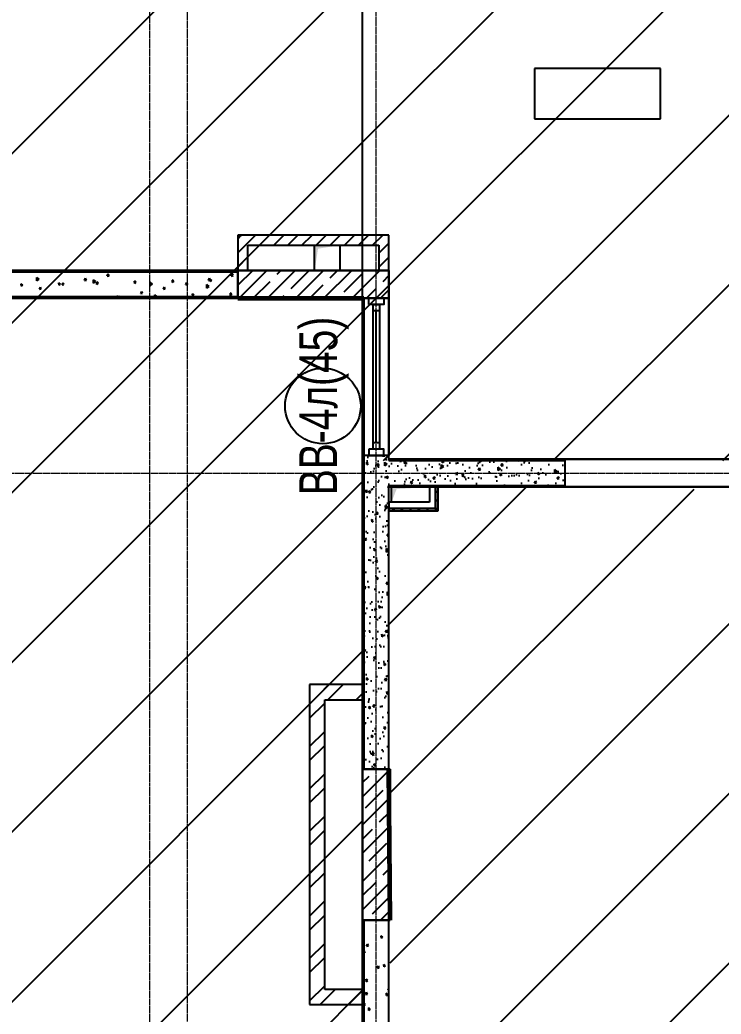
# Model space of a CAD drawing. Header units: millimetres. Extents: x 538266 to 1167394, y 114608 to 637157.
# Drawn here: x 1051404 to 1056971, y 513772 to 521669 of the extents above; entities that cross this region are included whole.
import ezdxf
from ezdxf.enums import TextEntityAlignment as Align

# ---------------------------------------------------------------- set-up
doc = ezdxf.new("R2010")
doc.units = ezdxf.units.MM
doc.linetypes.add('CENTER2', pattern=[28.575, 19.05, -3.175, 3.175, -3.175])
doc.linetypes.add('HIDDEN2', pattern=[4.7625, 3.175, -1.5875])
doc.layers.get('Defpoints').update_dxf_attribs({"color": 140})
for name, color, linetype, lineweight in [('0) шт стен 3 эт', 150, 'Continuous', 60), ('АР_Витраж', 4, 'Continuous', 13), ('АР_Витраж марка', 140, 'Continuous', 9), ('АР_Колонны', 70, 'Continuous', 30), ('АР_Стены ГКЛ', 1, 'Continuous', 15), ('АР_Стены ЖБ', 7, 'Continuous', 35), ('АР_Стены кирпич', 32, 'Continuous', 20), ('АР_Стены ПЕНОблок', 52, 'Continuous', 20), ('АР_Тонкая', 254, 'Continuous', 5), ('АР_Штриховка', 8, 'Continuous', 0)]:
    doc.layers.add(name, color=color, linetype=linetype, lineweight=lineweight)
doc.layers.add('РД_Витраж_вн', color=7, linetype='Continuous', true_color=0x148aff)
doc.layers.add('РД_Оси_100', color=7, linetype='Continuous', lineweight=0, true_color=0x525252)
doc.layers.add('РД_проем_инж перемыч_фахверк', color=7, linetype='Continuous', lineweight=18, true_color=0xff1f1f)
doc.layers.add('РД_Проем', color=230, linetype='Continuous', lineweight=0, plot=False)
doc.layers.add('ФВ-5', color=7, linetype='Continuous')
doc.styles.add('Arial_09', font='ARIALN.TTF', dxfattribs={"width": 0.9})

# ---------------------------------------------------------------- blocks, each defined once
blk = doc.blocks.new('СОШ_2200_АР_ОСИ_М100_28.05.24')
at = {"layer": 'РД_Оси_100', "color": 251, "linetype": 'CENTER2', "true_color": 0x636466}
blk.add_line((-5954.958, 21300), (29555, 21300), dxfattribs=at)
for points in [[(5849.555, 139938.679), (6000, 139538.679), (6000, -6194.559)], [(6300, -6195.83), (6300, 139538.679), (6450, 139938.679)], [(7800, -6155), (7800, 139938.679)]]:
    blk.add_lwpolyline(points, dxfattribs=at)
blk = doc.blocks.new('МаркаВитража1')
at = {"layer": 'Defpoints'}
blk.add_circle((0, 0), 3, dxfattribs=at)
at = {"color": 0, "linetype": 'ByBlock', "lineweight": -2, "style": 'Arial_09', "width": 0.9}
blk.add_attdef('АР-ОКНО:НАИМЕНОВАНИЕ', text='', height=3, dxfattribs=at).set_placement((0, 0), align=Align.MIDDLE)
blk = doc.blocks.new('3_этаж1')
at = {"layer": 'АР_Стены ГКЛ', "linetype": 'Continuous', "lineweight": 25, "true_color": 0x000000}
h = blk.add_hatch(dxfattribs=at)
h.set_pattern_fill('ANSI31', color=18, scale=15, angle=-360, style=0)
h.set_pattern_definition([(45, (480135.397, 374055.493), (-33.6759605, 33.6759605), [])])
h.paths.add_polyline_path([(692674.5, 517968.7), (692654.5, 517968.7), (692654.5, 517788.7), (692674.5, 517768.7)], flags=0)
h = blk.add_hatch(dxfattribs=at)
h.set_pattern_fill('ANSI31', color=18, scale=15, style=0)
h.set_pattern_definition([(45, (480135.397, 374055.493), (-33.6759605, 33.6759605), [])])
h.paths.add_polyline_path([(692674.5, 517768.7), (692654.5, 517788.7), (692283.6, 517788.7), (692283.6, 517768.7)], flags=0)
at = {"layer": 'АР_Штриховка', "linetype": 'Continuous', "lineweight": 25, "ltscale": 0.5, "true_color": 0x000000}
h = blk.add_hatch(dxfattribs=at)
h.set_pattern_fill('ANSI31', color=18, scale=25, angle=-360, style=0)
h.set_pattern_definition([(45, (480135.4, 374055.49), (-56.1266, 56.1266), [])])
h.paths.add_polyline_path([(691163.6, 519878.7), (691083.6, 519958.7), (691083.6, 519678.7), (691163.6, 519678.7)], flags=0)
h = blk.add_hatch(dxfattribs=at)
h.set_pattern_fill('ANSI31', color=18, scale=25, style=0)
h.set_pattern_definition([(45, (480135.4, 374055.49), (-56.1266, 56.1266), [])])
h.paths.add_polyline_path([(692204.1, 519878.7), (692284.1, 519958.7), (691083.6, 519958.7), (691163.6, 519878.7)], flags=0)
h = blk.add_hatch(dxfattribs=at)
h.set_pattern_fill('ANSI31', color=18, scale=25, style=0)
h.set_pattern_definition([(45, (480135.4, 374055.49), (-56.1266, 56.1266), [])])
h.paths.add_polyline_path([(692204.1, 519678.7), (692284.1, 519678.7), (692284.1, 519958.7), (692204.1, 519878.7)], flags=0)
at = {"layer": 'АР_Штриховка', "linetype": 'Continuous', "lineweight": 25, "true_color": 0x000000}
h = blk.add_hatch(dxfattribs=at)
h.set_pattern_fill('AR-CONC', color=18, angle=45, style=0)
h.set_pattern_definition([(95, (480135.4, 374055.5), (140.09465, 117.55338), [19.05, -209.55]), (40, (480135.4, 374055.5), (-160.01845, 110.17673), [15.24, -167.64058]), (145.451445, (480147.07, 374065.29), (-19.9238, 227.7301), [16.19001, -178.09024]), (91.1842, (480099.48, 374091.41), (221.41024, 161.95341), [28.575, -314.325]), (141.63556, (480117.93, 374104.9), (-7.08662, 342.82676), [24.28502, -267.1356]), (36.18415, (480099.48, 374091.4), (-7.08662, 342.82676), [22.85997, -251.45973]), (66, (480126.42, 374100.4), (179.51998, 34.89515), [19.05, -209.55]), (11, (480126.42, 374100.4), (-86.53993, 173.9412), [15.24, -167.64]), (116.451445, (480141.38, 374103.3), (92.98005, 208.83634), [16.19001, -178.08994]), (82.5, (480135.4, 374055.49), (-57.605469, 61.973414), [0, -165.608, 0, -170.18, 0, -168.275]), (52.5, (480135.4, 374055.49), (-23.589727, 118.087), [0, -97.028, 0, -161.798, 0, -64.135]), (12.5, (480095.345, 374015.44), (99.927863, 91.826196), [0, -63.5, 0, -198.12, 0, -262.89]), (2.5, (480077.38, 373997.48), (86.763904, 122.722393), [0, -82.55, 0, -131.572, 0, -186.69])])
h.paths.add_polyline_path([(692083.6, 515718.7), (692283.6, 515718.7), (692283.6, 517968.7), (692233.6, 518032.1), (692083.6, 517958.7)], flags=0)
h.paths.add_polyline_path([(692083.6, 517958.7), (692233.6, 518032.1), (692283.6, 518168.7), (692283.6, 518208.7), (692083.6, 518208.7)], flags=0)
h.paths.add_polyline_path([(692083.6, 519458.7), (692283.6, 519458.7), (692283.6, 519459.7), (692083.6, 519459.7)], flags=0)
h = blk.add_hatch(dxfattribs=at)
h.set_pattern_fill('AR-CONC', color=18, angle=-315, style=0)
h.set_pattern_definition([(95, (480135.4, 374055.5), (140.09465, 117.55338), [19.05, -209.55]), (40, (480135.4, 374055.5), (-160.01845, 110.17673), [15.24, -167.64058]), (145.451445, (480147.07, 374065.29), (-19.9238, 227.7301), [16.19001, -178.09024]), (91.1842, (480099.48, 374091.41), (221.41024, 161.95341), [28.575, -314.325]), (141.63556, (480117.93, 374104.9), (-7.08662, 342.82676), [24.28502, -267.1356]), (36.18415, (480099.48, 374091.4), (-7.08662, 342.82676), [22.85997, -251.45973]), (66, (480126.42, 374100.4), (179.51998, 34.89515), [19.05, -209.55]), (11, (480126.42, 374100.4), (-86.53993, 173.94119), [15.24, -167.64]), (116.451445, (480141.38, 374103.3), (92.98005, 208.83634), [16.19001, -178.08994]), (82.5, (480135.4, 374055.49), (-57.605469, 61.973414), [0, -165.608, 0, -170.18, 0, -168.275]), (52.5, (480135.4, 374055.49), (-23.589727, 118.087), [0, -97.028, 0, -161.798, 0, -64.135]), (12.5, (480095.345, 374015.44), (99.927863, 91.826196), [0, -63.5, 0, -198.12, 0, -262.89]), (2.5, (480077.38, 373997.48), (86.763904, 122.722393), [0, -82.55, 0, -131.572, 0, -186.69])])
h.paths.add_polyline_path([(692283.6, 518168.7), (692233.6, 518032.1), (692283.6, 517968.7), (693683.6, 517968.7), (693683.6, 518168.7)], flags=0)
h = blk.add_hatch(dxfattribs=at)
h.set_pattern_fill('ANSI32', color=18, scale=25, style=0)
h.set_pattern_definition([(45, (480135.4, 374055.5), (-168.3798, 168.3798), []), (45, (480247.65, 374055.5), (-168.3798, 168.3798), [])])
h.paths.add_polyline_path([(691653.6, 513848.7), (691773.6, 513968.7), (691773.6, 516268.7), (691653.6, 516388.7)], flags=0)
h = blk.add_hatch(dxfattribs=at)
h.set_pattern_fill('ANSI32', color=18, scale=25, style=0)
h.set_pattern_definition([(45, (480135.4, 374055.5), (-168.3798, 168.3798), []), (45, (480247.65, 374055.5), (-168.3798, 168.3798), [])])
h.paths.add_polyline_path([(691653.6, 516388.7), (691773.6, 516268.7), (692083.6, 516268.7), (692083.6, 516388.7)], flags=0)
h = blk.add_hatch(dxfattribs=at)
h.set_pattern_fill('ANSI32', color=18, scale=25, angle=360, style=0)
h.set_pattern_definition([(45, (480135.4, 374055.5), (-168.3798, 168.3798), []), (45, (480247.65, 374055.5), (-168.3798, 168.3798), [])])
h.paths.add_polyline_path([(692073.6, 513848.7), (692073.6, 513968.7), (691773.6, 513968.7), (691653.6, 513848.7)], flags=0)
at = {"color": 18, "lineweight": 25, "true_color": 0x000000}
for p, q in [((694439.8, 521283.7), (693439.8, 521283.7)), ((693439.8, 521283.7), (693439.8, 520883.7)), ((694439.8, 520883.7), (694439.8, 521283.7)), ((693439.8, 520883.7), (694439.8, 520883.7))]:
    blk.add_line(p, q, dxfattribs=at)
at = {"color": 18, "linetype": 'Continuous', "lineweight": 25, "true_color": 0x000000}
for p, q in [((691693.9, 519678.7), (691693.9, 519878.7)), ((691693.9, 519878.7), (691893.9, 519878.7)), ((691693.9, 519678.7), (691693.9, 519878.7)), ((691693.9, 519878.7), (691893.9, 519878.7)), ((691893.9, 519878.7), (691893.9, 519678.7)), ((691893.9, 519878.7), (691893.9, 519678.7)), ((691893.9, 519678.7), (691693.9, 519678.7)), ((691893.9, 519678.7), (691693.9, 519678.7)), ((692304.5, 517838.7), (692304.5, 517958.7)), ((692304.5, 517958.7), (692604.5, 517958.7)), ((692304.5, 517838.7), (692304.5, 517958.7)), ((692304.5, 517958.7), (692604.5, 517958.7)), ((692604.5, 517958.7), (692604.5, 517838.7)), ((692604.5, 517958.7), (692604.5, 517838.7)), ((692604.5, 517838.7), (692304.5, 517838.7)), ((692604.5, 517838.7), (692304.5, 517838.7))]:
    blk.add_line(p, q, dxfattribs=at)
for points in [[(691693.9, 519678.7), (691693.9, 519878.7), (691720.8, 519851.4), (691893.9, 519878.7)], [(691693.9, 519678.7), (691693.9, 519878.7), (691720.8, 519851.4), (691893.9, 519878.7)], [(692304.5, 517838.7), (692304.5, 517958.7), (692344.9, 517942.4), (692604.5, 517958.7)], [(692304.5, 517838.7), (692304.5, 517958.7), (692344.9, 517942.4), (692604.5, 517958.7)]]:
    blk.add_solid(points, dxfattribs=at)
at = {"layer": 'АР_Витраж', "color": 18, "linetype": 'Continuous', "lineweight": 25, "true_color": 0x000000}
for p, q in [((692083.6, 518208.7), (692083.6, 519458.7)), ((692283.6, 518208.7), (692283.6, 519458.7)), ((692208.6, 519358.7), (692158.6, 519358.7)), ((692183.6, 518308.7), (692183.6, 519358.7)), ((692208.6, 518308.7), (692158.6, 518308.7))]:
    blk.add_line(p, q, dxfattribs=at)
for points in [[(692123.6, 519408.7), (692123.6, 519458.7), (692243.6, 519458.7), (692243.6, 519408.7)], [(692208.6, 518258.7), (692158.6, 518258.7), (692158.6, 519408.7), (692208.6, 519408.7)], [(692123.6, 518258.7), (692123.6, 518208.7), (692243.6, 518208.7), (692243.6, 518258.7)]]:
    blk.add_lwpolyline(points, close=True, dxfattribs=at)
at = {"layer": 'АР_Колонны', "color": 18, "linetype": 'HIDDEN2', "lineweight": 25, "true_color": 0x000000}
for p, q in [((691083.6, 519678.7), (692283.6, 519678.7)), ((691083.6, 519458.7), (691083.6, 519678.7)), ((692283.6, 519678.7), (692283.6, 519458.7)), ((692283.6, 519458.7), (691083.6, 519458.7)), ((692073.6, 515718.7), (692293.6, 515718.7)), ((692073.6, 514518.7), (692073.6, 515718.7)), ((692293.6, 515718.7), (692293.6, 514518.7)), ((692293.6, 514518.7), (692073.6, 514518.7))]:
    blk.add_line(p, q, dxfattribs=at)
at = {"layer": 'АР_Колонны', "color": 18, "linetype": 'Continuous', "lineweight": 25, "true_color": 0x000000}
for p, q in [((691083.6, 519678.7), (691083.6, 519458.7)), ((692283.6, 519678.7), (691083.6, 519678.7)), ((692283.6, 519678.7), (691083.6, 519678.7)), ((691083.6, 519678.7), (691083.6, 519458.7)), ((692283.6, 519458.7), (692283.6, 519678.7)), ((692283.6, 519458.7), (692283.6, 519678.7)), ((691083.6, 519458.7), (692283.6, 519458.7)), ((691083.6, 519458.7), (692283.6, 519458.7)), ((692073.6, 515718.7), (692073.6, 514518.7)), ((692293.6, 515718.7), (692073.6, 515718.7)), ((692293.6, 515718.7), (692073.6, 515718.7)), ((692073.6, 515718.7), (692073.6, 514518.7)), ((692293.6, 514518.7), (692293.6, 515718.7)), ((692293.6, 514518.7), (692293.6, 515718.7)), ((692073.6, 514518.7), (692293.6, 514518.7)), ((692073.6, 514518.7), (692293.6, 514518.7))]:
    blk.add_line(p, q, dxfattribs=at)
at = {"layer": 'АР_Стены ГКЛ', "color": 18, "linetype": 'Continuous', "lineweight": 25, "true_color": 0x000000}
for p, q in [((692654.5, 517968.7), (692604.5, 517968.7)), ((692604.5, 517968.7), (692604.5, 517838.7)), ((692654.5, 517788.7), (692654.5, 517968.7)), ((692674.5, 517968.7), (692654.5, 517968.7)), ((692654.5, 517968.7), (692654.5, 517788.7)), ((692674.5, 517768.7), (692674.5, 517968.7)), ((692604.5, 517838.7), (692283.6, 517838.7)), ((692283.6, 517838.7), (692283.6, 517788.7)), ((692283.6, 517788.7), (692654.5, 517788.7)), ((692654.5, 517788.7), (692283.6, 517788.7)), ((692283.6, 517788.7), (692283.6, 517768.7)), ((692283.6, 517768.7), (692674.5, 517768.7))]:
    blk.add_line(p, q, dxfattribs=at)
at = {"layer": 'АР_Стены ЖБ', "color": 18, "linetype": 'Continuous', "lineweight": 25, "true_color": 0x000000}
for p, q in [((692283.6, 519678.7), (691083.6, 519678.7)), ((691083.6, 519678.7), (691083.6, 519458.7)), ((692283.6, 519458.7), (692283.6, 519678.7)), ((691083.6, 519458.7), (692283.6, 519458.7)), ((692293.6, 515718.7), (692073.6, 515718.7)), ((692073.6, 515718.7), (692073.6, 514518.7)), ((692293.6, 514518.7), (692293.6, 515718.7)), ((692073.6, 514518.7), (692293.6, 514518.7))]:
    blk.add_line(p, q, dxfattribs=at)
at = {"layer": 'АР_Стены кирпич', "color": 18, "linetype": 'Continuous', "lineweight": 25, "true_color": 0x000000}
for p, q in [((691653.6, 516388.7), (691653.6, 513848.7)), ((692083.6, 516388.7), (691653.6, 516388.7)), ((692083.6, 516268.7), (692083.6, 516388.7)), ((691773.6, 513968.7), (691773.6, 516268.7)), ((691773.6, 516268.7), (692083.6, 516268.7)), ((692073.6, 513968.7), (691773.6, 513968.7)), ((692073.6, 513848.7), (692073.6, 513968.7)), ((691653.6, 513848.7), (692073.6, 513848.7))]:
    blk.add_line(p, q, dxfattribs=at)
at = {"layer": 'АР_Стены ПЕНОблок', "color": 18, "linetype": 'Continuous', "lineweight": 25, "true_color": 0x000000}
for p, q in [((691083.6, 519958.7), (691083.6, 519678.7)), ((692284.1, 519958.7), (691083.6, 519958.7)), ((692284.1, 519678.7), (692284.1, 519958.7)), ((691163.6, 519678.7), (691163.6, 519878.7)), ((691163.6, 519878.7), (692204.1, 519878.7)), ((692204.1, 519878.7), (692204.1, 519678.7)), ((691083.6, 519678.7), (691163.6, 519678.7)), ((692204.1, 519678.7), (692284.1, 519678.7)), ((691083.6, 519668.7), (684503.6, 519668.7)), ((691083.6, 519468.7), (691083.6, 519668.7)), ((684503.6, 519468.7), (691083.6, 519468.7)), ((692283.6, 519459.7), (692083.6, 519459.7)), ((692083.6, 519459.7), (692083.6, 519458.7)), ((692083.6, 519458.7), (692283.6, 519458.7)), ((692283.6, 519458.7), (692283.6, 519459.7)), ((692283.6, 518208.7), (692083.6, 518208.7)), ((692083.6, 518208.7), (692083.6, 517958.7)), ((692283.6, 518168.7), (692283.6, 518208.7)), ((693683.6, 518168.7), (692283.6, 518168.7)), ((693683.6, 517968.7), (693683.6, 518168.7)), ((692083.6, 517958.7), (692083.6, 515718.7)), ((692283.6, 515718.7), (692283.6, 517968.7)), ((692283.6, 517968.7), (693683.6, 517968.7)), ((692083.6, 515718.7), (692283.6, 515718.7)), ((692283.6, 514518.7), (692083.6, 514518.7)), ((692083.6, 514518.7), (692083.6, 510388.7)), ((692283.6, 510388.7), (692283.6, 514518.7))]:
    blk.add_line(p, q, dxfattribs=at)
at = {"layer": 'АР_Тонкая', "color": 18, "linetype": 'Continuous', "lineweight": 25, "true_color": 0x000000}
for p, q in [((691083.6, 519678.7), (684503.6, 519678.7)), ((691083.6, 519668.7), (691083.6, 519678.7)), ((684503.6, 519668.7), (691083.6, 519668.7)), ((691083.6, 519468.7), (684503.6, 519468.7)), ((684503.6, 519458.7), (691083.6, 519458.7)), ((691083.6, 519458.7), (691083.6, 519468.7)), ((693683.6, 518178.7), (692283.6, 518178.7)), ((692283.6, 518178.7), (692283.6, 518168.7)), ((693683.6, 518168.7), (693683.6, 518178.7)), ((692283.6, 518168.7), (693683.6, 518168.7)), ((693683.6, 517968.7), (692283.6, 517968.7)), ((692283.6, 517968.7), (692283.6, 517958.7)), ((692283.6, 517958.7), (693683.6, 517958.7)), ((693683.6, 517958.7), (693683.6, 517968.7))]:
    blk.add_line(p, q, dxfattribs=at)
at = {"layer": 'АР_Штриховка', "color": 18, "linetype": 'Continuous', "lineweight": 25, "true_color": 0x000000}
for p, q in [((691083.6, 519672.3), (691090, 519678.7)), ((691087.2, 519563.7), (691202.3, 519678.7)), ((691094.5, 519458.7), (691314.5, 519678.7)), ((691319, 519458.7), (691539, 519678.7)), ((691395.9, 519647.9), (691426.8, 519678.7)), ((691508.2, 519535.6), (691648.5, 519676)), ((691543.5, 519458.7), (691763.5, 519678.7)), ((691768, 519458.7), (691988, 519678.7)), ((691816.9, 519619.8), (691875.8, 519678.7)), ((691992.5, 519458.7), (692212.5, 519678.7)), ((689506.4, 519608.5), (689487.4, 519623.6)), ((689488.1, 519595.2), (689487.5, 519623.8)), ((689487.8, 519595.3), (689506.2, 519608.8)), ((689868.1, 519598.9), (689875.8, 519616.3)), ((689868.1, 519598.9), (689883.1, 519601.8)), ((689883.1, 519601.8), (689875.9, 519616.3)), ((689956.3, 519589.6), (689937.3, 519604.7)), ((689938, 519576.3), (689937.4, 519604.8)), ((690047.6, 519633.8), (690055.4, 519651.2)), ((690047.6, 519633.8), (690062.6, 519636.7)), ((690062.6, 519636.7), (690055.4, 519651.2)), ((690227.1, 519668.7), (690227.1, 519668.7)), ((690227.2, 519668.6), (690227.7, 519668.7)), ((690577.4, 519592.1), (690564.1, 519601.3)), ((690566.2, 519583), (690564.5, 519602)), ((690852.2, 519599.5), (690860, 519616.9)), ((690852.3, 519599.4), (690867.2, 519602.3)), ((690867.2, 519602.3), (690860, 519616.8)), ((690877.5, 519599.5), (690864.2, 519608.6)), ((690866.3, 519590.4), (690864.6, 519609.3)), ((690866.3, 519590.4), (690878, 519600.1)), ((691031.8, 519634.4), (691039.5, 519651.8)), ((691031.8, 519634.3), (691046.7, 519637.2)), ((691046.7, 519637.2), (691039.5, 519651.7)), ((691929.1, 519507.6), (692069.4, 519647.9)), ((692237.8, 519591.8), (692283.6, 519637.5)), ((689376.9, 519562.6), (689363.6, 519571.8)), ((689365.7, 519553.5), (689364.1, 519572.5)), ((689365.7, 519553.5), (689377.4, 519563.3)), ((689509.1, 519529.1), (689516.8, 519546.6)), ((689509.1, 519529.1), (689524, 519532)), ((689524, 519532), (689516.8, 519546.5)), ((689677, 519570), (689663.7, 519579.1)), ((689665.8, 519560.9), (689664.2, 519579.8)), ((689665.8, 519560.8), (689677.5, 519570.6)), ((689688.6, 519564), (689696.3, 519581.4)), ((689688.6, 519564), (689703.6, 519566.9)), ((689703.6, 519566.9), (689696.3, 519581.4)), ((689937.7, 519576.4), (689956.1, 519589.9)), ((689977.2, 519577.3), (689963.8, 519586.5)), ((689966, 519568.2), (689964.3, 519587.2)), ((689966, 519568.2), (689977.6, 519578)), ((690277.3, 519584.7), (690263.9, 519593.9)), ((690266.1, 519575.6), (690264.4, 519594.6)), ((690266.1, 519575.6), (690277.7, 519585.4)), ((690406.2, 519570.7), (690387.2, 519585.8)), ((690387.9, 519557.4), (690387.3, 519585.9)), ((690387.6, 519557.5), (690406, 519571)), ((690493.2, 519529.7), (690500.9, 519547.1)), ((690493.2, 519529.6), (690508.2, 519532.5)), ((690508.2, 519532.5), (690501, 519547)), ((690566.2, 519583), (690577.9, 519592.8)), ((690672.7, 519564.6), (690680.5, 519582)), ((690672.7, 519564.5), (690687.7, 519567.4)), ((690687.7, 519567.4), (690680.5, 519581.9)), ((690856.1, 519551.8), (690837.1, 519566.9)), ((690837.8, 519538.4), (690837.2, 519567)), ((690837.5, 519538.6), (690855.9, 519552)), ((691206.8, 519458.7), (691339.8, 519591.8)), ((691655.8, 519458.7), (691760.7, 519563.7)), ((692104.8, 519458.7), (692181.7, 519535.6)), ((692217, 519458.7), (692283.6, 519525.3)), ((689824, 519468.7), (689823.7, 519469)), ((689824.3, 519468.7), (689824.2, 519469.7)), ((690134.9, 519468.7), (690123.8, 519476.3)), ((690125, 519468.7), (690124.3, 519477)), ((690138.1, 519468.7), (690141.9, 519477.3)), ((690146.1, 519468.7), (690141.9, 519477.2)), ((690313.7, 519494.8), (690321.4, 519512.2)), ((690313.7, 519494.7), (690328.7, 519497.6)), ((690328.7, 519497.6), (690321.4, 519512.1)), ((690437.3, 519474.5), (690424, 519483.7)), ((690425.8, 519468.7), (690424.4, 519484.4)), ((690430.1, 519468.7), (690437.8, 519475.2)), ((690737.4, 519481.9), (690724.1, 519491.1)), ((690726.2, 519472.8), (690724.5, 519491.8)), ((690726.2, 519472.8), (690737.9, 519482.6)), ((691037.5, 519489.3), (691024.2, 519498.5)), ((691026.3, 519480.2), (691024.7, 519499.2)), ((691026.3, 519480.2), (691038, 519490)), ((691431.3, 519458.7), (691452, 519479.5)), ((692073.6, 515498.7), (692293.6, 515718.7)), ((692073.6, 515610.9), (692125.6, 515662.9)), ((692073.6, 515274.2), (692293.6, 515494.2)), ((692097.5, 515410.3), (692237.8, 515550.7)), ((692209.8, 515298.1), (692293.6, 515381.9)), ((692073.6, 515049.6), (692293.6, 515269.6)), ((692073.6, 515161.9), (692153.6, 515242)), ((692125.6, 514989.4), (692265.9, 515129.7)), ((692073.6, 514825.1), (692293.6, 515045.1)), ((692237.8, 514877.1), (692293.6, 514932.9)), ((692073.6, 514712.9), (692181.7, 514821)), ((692073.6, 514600.6), (692293.6, 514820.6)), ((692153.6, 514568.4), (692293.6, 514708.4)), ((692216.2, 514518.7), (692293.6, 514596.1)), ((692236.1, 514383.8), (692222.7, 514393)), ((692224.9, 514374.7), (692223.2, 514393.7)), ((692224.9, 514374.7), (692236.6, 514384.5)), ((692105.3, 514310.9), (692113, 514328.3)), ((692105.3, 514310.8), (692120.2, 514313.7)), ((692120.2, 514313.7), (692113, 514328.2)), ((692096, 514266.2), (692083.6, 514274.8)), ((692084.8, 514257.1), (692083.6, 514271)), ((692084.8, 514257.1), (692096.5, 514266.9)), ((692090.7, 514190.7), (692083.6, 514196.3)), ((692083.6, 514185.8), (692090.5, 514190.9)), ((692191.8, 514137), (692199.5, 514154.4)), ((692206.8, 514139.8), (692199.6, 514154.3)), ((692256, 514156.1), (692242.7, 514165.2)), ((692244.8, 514147), (692243.1, 514165.9)), ((692244.8, 514147), (692256.5, 514156.8)), ((692191.8, 514136.9), (692206.8, 514139.8)), ((692115.9, 514038.5), (692102.6, 514047.7)), ((692104.7, 514029.4), (692103, 514048.4)), ((692104.7, 514029.4), (692116.4, 514039.2)), ((692098.8, 513928.1), (692106.6, 513945.5)), ((692098.8, 513928.1), (692113.8, 513931)), ((692113.8, 513931), (692106.6, 513945.5)), ((692275.9, 513928.3), (692262.6, 513937.5)), ((692264.7, 513919.2), (692263.1, 513938.2)), ((692264.7, 513919.2), (692276.4, 513929)), ((692278.3, 513963), (692283.6, 513974.8)), ((692278.4, 513962.9), (692283.6, 513964)), ((692097.8, 513847.8), (692083.6, 513859.1)), ((692083.6, 513837.8), (692097.6, 513848.1)), ((692135.8, 513810.8), (692122.5, 513820)), ((692124.6, 513801.7), (692123, 513820.7)), ((692124.6, 513801.7), (692136.3, 513811.5))]:
    blk.add_line(p, q, dxfattribs=at)
at = {"layer": 'РД_Витраж_вн', "color": 18, "linetype": 'Continuous', "lineweight": 25, "true_color": 0x000000}
for p, q in [((692083.6, 519458.7), (692083.6, 518208.7)), ((692283.6, 519458.7), (692283.6, 518208.7)), ((693684.6, 518178.7), (696584.6, 518178.7)), ((693684.6, 517958.7), (696584.6, 517958.7))]:
    blk.add_line(p, q, dxfattribs=at)
at = {"layer": 'РД_Проем', "color": 18, "linetype": 'Continuous', "lineweight": 25, "true_color": 0x000000}
for p, q in [((692083.6, 519458.7), (692083.6, 518208.7)), ((692283.6, 519458.7), (692283.6, 518208.7)), ((693683.6, 518178.7), (696583.6, 518178.7)), ((693683.6, 517958.7), (696583.6, 517958.7))]:
    blk.add_line(p, q, dxfattribs=at)
at = {"layer": 'РД_проем_инж перемыч_фахверк', "color": 18, "linetype": 'Continuous', "lineweight": 25, "true_color": 0x000000}
for p, q in [((692083.6, 519459.7), (692083.6, 518209.7)), ((692283.6, 519459.7), (692283.6, 518209.7)), ((696582.6, 518178.7), (693682.6, 518178.7)), ((696582.6, 517958.7), (693682.6, 517958.7))]:
    blk.add_line(p, q, dxfattribs=at)
at = {"layer": 'АР_Витраж марка', "color": 18, "linetype": 'Continuous', "lineweight": 25, "true_color": 0x000000, "xscale": 100, "yscale": 100, "zscale": 100, "rotation": 90.00000000000001}
blk.add_blockref('МаркаВитража1', (691759.7, 518602), dxfattribs=at).add_auto_attribs({'АР-ОКНО:НАИМЕНОВАНИЕ': 'ВВ-4л(45)'})

msp = doc.modelspace()

# ---------------------------------------------------------------- hatches: boundary and pattern name
at = {"layer": 'ФВ-5'}
h = msp.add_hatch(dxfattribs=at)
h.set_pattern_fill('ANSI31', color=3, scale=300, style=0)
h.paths.add_polyline_path([(1054123.6, 541968.7), (1046553.6, 541968.7), (1046553.6, 510388.7), (1054123.6, 510388.7)])
h = msp.add_hatch(dxfattribs=at)
h.set_pattern_fill('ANSI31', color=3, scale=300, style=0)
h.paths.add_polyline_path([(1091673.6, 518168.7), (1054123.6, 518168.7), (1054123.6, 523015.6), (1091673.6, 523015.6)])
h.paths.add_polyline_path([(1057733.6, 522168.7), (1068593.6, 522168.7), (1068593.6, 523068.7), (1057733.6, 523068.7)])
h = msp.add_hatch(dxfattribs=at)
h.set_pattern_fill('ANSI31', color=3, scale=300, style=0)
h.paths.add_polyline_path([(1063933.6, 514858.7), (1063633.6, 514858.7), (1063633.6, 515758.7), (1063933.6, 515758.7), (1063933.6, 515838.7), (1063513.6, 515838.7), (1063513.6, 517958.7), (1063033.6, 517958.7), (1059533.6, 517958.7), (1058633.6, 517958.7), (1057974, 517919.6, -0.414214), (1058274, 517619.6, -1), (1057674, 517619.6, -0.414214), (1057974, 517919.6), (1055734.6, 517958.7), (1054724.5, 517958.7), (1054724.5, 517768.7), (1054333.6, 517768.7), (1054333.6, 515718.7), (1054343.7, 515718.7), (1054343.6, 515718.7), (1054343.6, 514518.7), (1054333.6, 510388.7), (1058633.6, 510388.7), (1059533.6, 510388.7), (1063033.6, 510388.7), (1063933.6, 510388.7)])
h.paths.add_polyline_path([(1061181.6, 515277.9), (1061731.6, 515277.9, -1), (1061731.6, 514677.9), (1061181.6, 514677.9, -1)], flags=16)

# ---------------------------------------------------------------- linework, layer by layer
msp.add_lwpolyline([(1054123.6, 541968.7), (1046553.6, 541968.7), (1046553.6, 510388.7), (1054123.6, 510388.7)], close=True)
at = {"layer": '0) шт стен 3 эт', "color": 2}
for points in [[(1053134.1, 519459.1), (1054134.1, 519459.1)], [(1054343.6, 514518.7), (1054333.6, 515718.7)]]:
    msp.add_lwpolyline(points, dxfattribs=at)

# ---------------------------------------------------------------- block references
at = {"layer": '0) шт стен 3 эт', "color": 5, "lineweight": 25}
msp.add_blockref('3_этаж1', (362050, 0), dxfattribs=at)
at = {"layer": 'РД_Оси_100', "lineweight": 25}
msp.add_blockref('СОШ_2200_АР_ОСИ_М100_28.05.24', (1046433.6, 496768.7), dxfattribs=at)

doc.saveas('drawing.dxf')
